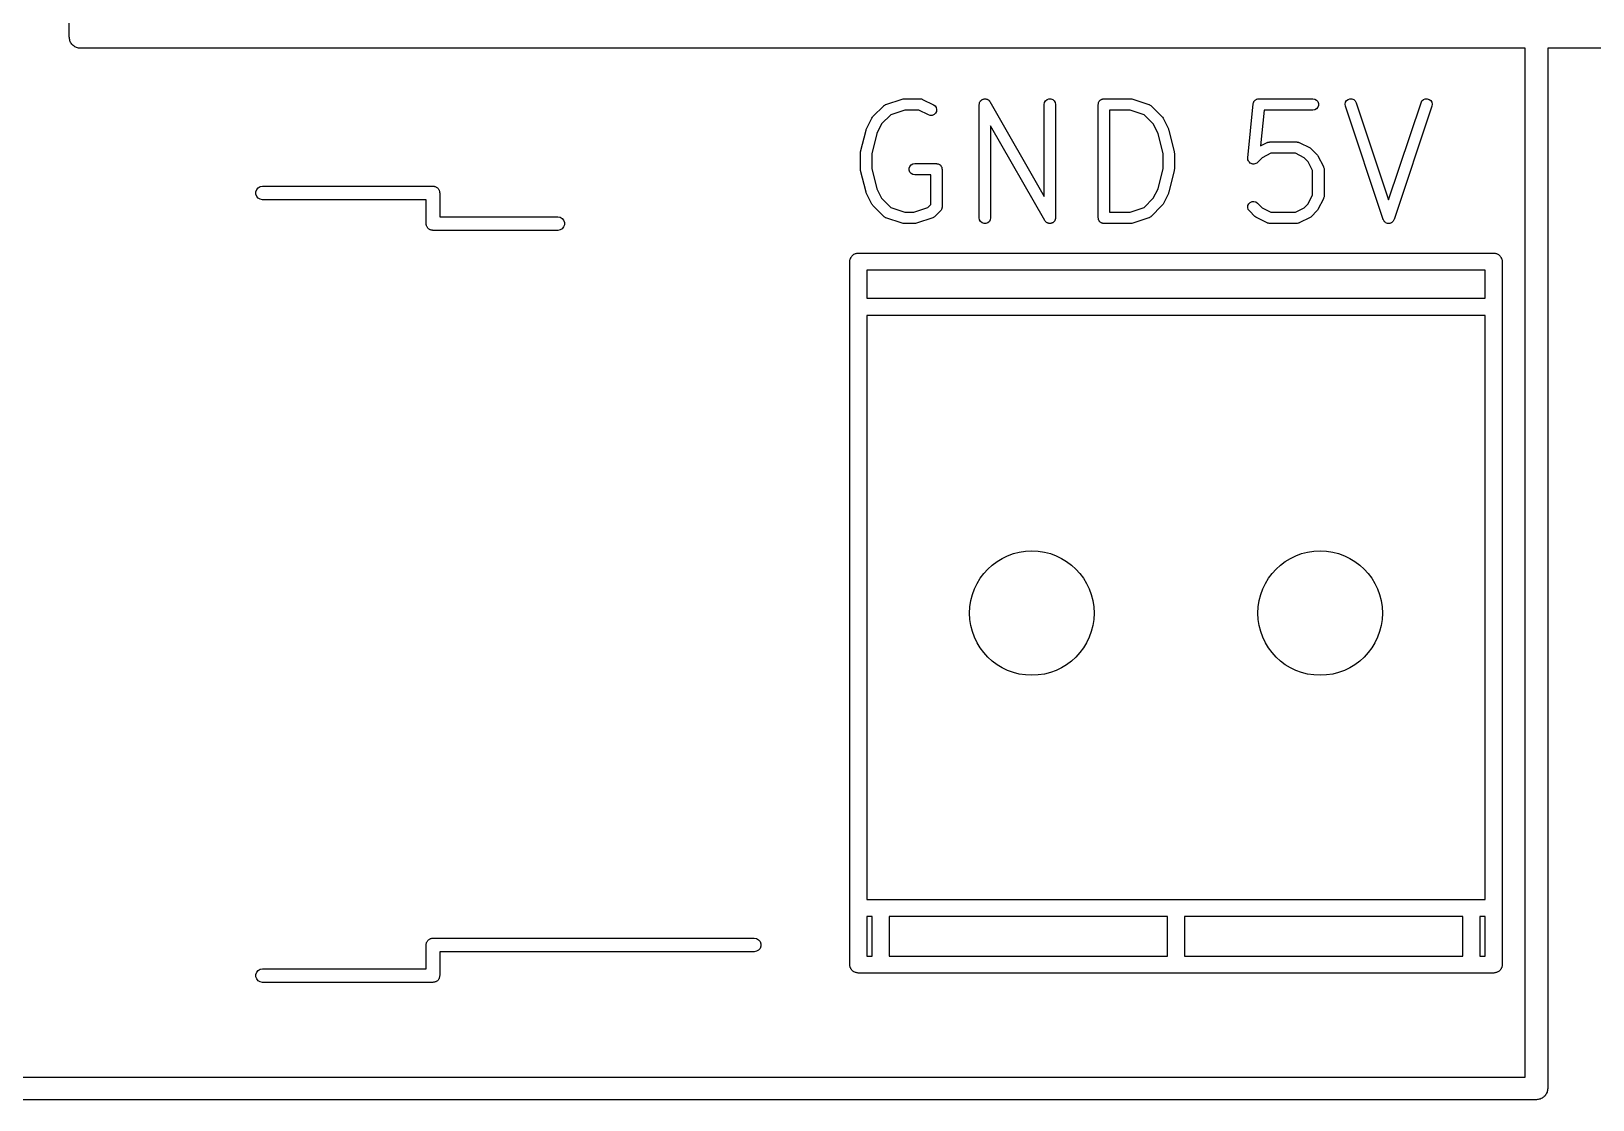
# Model space of a CAD drawing. Extents: x 10 to 287, y -200 to -10.
# Drawn here: x 121.1 to 134.86, y -109.19 to -99.77 of the extents above; entities that cross this region are included whole.
import ezdxf

# ---------------------------------------------------------------- set-up
doc = ezdxf.new("R2010")
doc.units = 0
doc.header["$MEASUREMENT"] = 0
doc.layers.add('BLACK', color=7, linetype='CONTINUOUS')

msp = doc.modelspace()

# ---------------------------------------------------------------- linework, layer by layer
at = {"layer": 'Black'}
for p, q in [((121.439, -99.822), (121.439, -97.89)), ((121.441, -99.8306), (121.439, -99.822)), ((121.441, -99.8394), (121.441, -99.8306)), ((121.444, -99.8476), (121.441, -99.8394)), ((121.445, -99.8562), (121.444, -99.8476)), ((121.449, -99.8638), (121.445, -99.8562)), ((121.452, -99.872), (121.449, -99.8638)), ((121.458, -99.8787), (121.452, -99.872)), ((121.462, -99.8863), (121.458, -99.8787)), ((121.469, -99.8919), (121.462, -99.8863)), ((121.475, -99.8986), (121.469, -99.8919)), ((121.482, -99.903), (121.475, -99.8986)), ((121.489, -99.9086), (121.482, -99.903)), ((121.497, -99.9116), (121.489, -99.9086)), ((121.505, -99.916), (121.497, -99.9116)), ((121.513, -99.9175), (121.505, -99.916)), ((121.522, -99.9205), (121.513, -99.9175)), ((121.53, -99.9205), (121.522, -99.9205)), ((121.539, -99.922), (121.53, -99.9205)), ((134.266, -99.922), (121.539, -99.922)), ((134.266, -108.993), (134.266, -99.922)), ((143.002, -99.922), (134.466, -99.922)), ((134.466, -99.922), (134.466, -109.093)), ((128.521, -100.525), (128.616, -100.43)), ((128.616, -100.43), (128.618, -100.428)), ((128.618, -100.428), (128.62, -100.426)), ((128.62, -100.426), (128.625, -100.423)), ((128.625, -100.423), (128.63, -100.42)), ((128.63, -100.42), (128.633, -100.419)), ((128.633, -100.419), (128.635, -100.418)), ((128.635, -100.418), (128.778, -100.37)), ((128.778, -100.37), (128.786, -100.369)), ((128.786, -100.369), (128.794, -100.367)), ((128.794, -100.367), (128.937, -100.367)), ((128.937, -100.367), (128.94, -100.368)), ((128.94, -100.368), (128.943, -100.368)), ((128.943, -100.368), (128.948, -100.369)), ((128.948, -100.369), (128.954, -100.37)), ((128.954, -100.37), (128.956, -100.372)), ((128.956, -100.372), (128.959, -100.373)), ((128.959, -100.373), (129.054, -100.42)), ((129.054, -100.42), (129.068, -100.431)), ((129.068, -100.431), (129.078, -100.445)), ((129.458, -100.417), (129.459, -100.413)), ((129.458, -101.417), (129.458, -100.417)), ((129.459, -100.408), (129.461, -100.404)), ((129.459, -100.413), (129.459, -100.408)), ((129.461, -100.4), (129.464, -100.396)), ((129.461, -100.404), (129.461, -100.4)), ((129.464, -100.396), (129.465, -100.392)), ((129.465, -100.392), (129.468, -100.389)), ((129.468, -100.389), (129.47, -100.385)), ((129.47, -100.385), (129.473, -100.382)), ((129.473, -100.382), (129.476, -100.379)), ((129.476, -100.379), (129.48, -100.377)), ((129.48, -100.377), (129.483, -100.374)), ((129.483, -100.374), (129.487, -100.373)), ((129.487, -100.373), (129.491, -100.37)), ((129.491, -100.37), (129.496, -100.37)), ((129.496, -100.37), (129.5, -100.368)), ((129.5, -100.368), (129.504, -100.368)), ((129.504, -100.368), (129.509, -100.367)), ((129.509, -100.367), (129.513, -100.368)), ((129.513, -100.368), (129.517, -100.368)), ((129.517, -100.368), (129.521, -100.37)), ((129.521, -100.37), (129.526, -100.37)), ((129.526, -100.37), (129.529, -100.373)), ((129.529, -100.373), (129.533, -100.374)), ((129.533, -100.374), (129.537, -100.377)), ((129.537, -100.377), (129.541, -100.379)), ((129.541, -100.379), (129.543, -100.383)), ((129.543, -100.383), (129.547, -100.385)), ((129.547, -100.385), (129.549, -100.389)), ((129.549, -100.389), (129.552, -100.393)), ((129.552, -100.393), (130.03, -101.229)), ((130.03, -100.417), (130.033, -100.4)), ((130.03, -101.229), (130.03, -100.417)), ((130.033, -100.4), (130.041, -100.385)), ((130.041, -100.385), (130.055, -100.374)), ((130.055, -100.374), (130.071, -100.368)), ((130.071, -100.368), (130.088, -100.368)), ((130.088, -100.368), (130.105, -100.374)), ((130.105, -100.374), (130.118, -100.385)), ((130.118, -100.385), (130.127, -100.4)), ((130.127, -100.4), (130.13, -100.417)), ((130.13, -100.417), (130.13, -101.417)), ((130.506, -100.417), (130.507, -100.413)), ((130.506, -101.417), (130.506, -100.417)), ((130.507, -100.409), (130.508, -100.405)), ((130.507, -100.413), (130.507, -100.409)), ((130.508, -100.405), (130.509, -100.4)), ((130.509, -100.4), (130.511, -100.396)), ((130.511, -100.396), (130.513, -100.392)), ((130.513, -100.392), (130.515, -100.389)), ((130.515, -100.389), (130.518, -100.385)), ((130.518, -100.385), (130.521, -100.382)), ((130.521, -100.382), (130.524, -100.379)), ((130.524, -100.379), (130.528, -100.377)), ((130.528, -100.377), (130.531, -100.374)), ((130.531, -100.374), (130.535, -100.373)), ((130.535, -100.373), (130.539, -100.37)), ((130.539, -100.37), (130.543, -100.37)), ((130.543, -100.37), (130.547, -100.368)), ((130.547, -100.368), (130.552, -100.368)), ((130.552, -100.368), (130.556, -100.367)), ((130.556, -100.367), (130.794, -100.367)), ((130.794, -100.367), (130.802, -100.369)), ((130.802, -100.369), (130.81, -100.37)), ((130.81, -100.37), (130.953, -100.418)), ((130.953, -100.418), (130.955, -100.419)), ((130.955, -100.419), (130.958, -100.42)), ((130.958, -100.42), (130.963, -100.423)), ((130.963, -100.423), (130.968, -100.426)), ((130.968, -100.426), (130.97, -100.428)), ((130.97, -100.428), (130.972, -100.43)), ((130.972, -100.43), (131.067, -100.525)), ((131.824, -100.889), (131.872, -100.412)), ((131.872, -100.409), (131.874, -100.402)), ((131.872, -100.411), (131.872, -100.409)), ((131.872, -100.412), (131.872, -100.411)), ((131.874, -100.402), (131.876, -100.396)), ((131.876, -100.396), (131.877, -100.394)), ((131.877, -100.394), (131.878, -100.392)), ((131.878, -100.392), (131.882, -100.387)), ((131.882, -100.387), (131.886, -100.382)), ((131.886, -100.382), (131.888, -100.381)), ((131.888, -100.381), (131.889, -100.379)), ((131.889, -100.379), (131.895, -100.376)), ((131.895, -100.376), (131.901, -100.372)), ((131.901, -100.372), (131.903, -100.371)), ((131.903, -100.371), (131.904, -100.37)), ((131.904, -100.37), (131.911, -100.369)), ((131.911, -100.369), (131.918, -100.368)), ((131.918, -100.368), (131.919, -100.368)), ((131.919, -100.368), (131.921, -100.367)), ((131.921, -100.367), (132.398, -100.367)), ((132.398, -100.367), (132.415, -100.37)), ((132.415, -100.37), (132.43, -100.379)), ((132.43, -100.379), (132.441, -100.392)), ((132.441, -100.392), (132.447, -100.409)), ((132.447, -100.426), (132.441, -100.442)), ((132.447, -100.409), (132.447, -100.426)), ((132.681, -100.416), (132.684, -100.399)), ((132.683, -100.433), (132.681, -100.416)), ((133.017, -101.433), (132.683, -100.433)), ((132.684, -100.399), (132.693, -100.384)), ((132.693, -100.384), (132.707, -100.373)), ((132.707, -100.373), (132.724, -100.368)), ((132.724, -100.368), (132.741, -100.368)), ((132.741, -100.368), (132.757, -100.375)), ((132.757, -100.375), (132.77, -100.386)), ((132.77, -100.386), (132.778, -100.402)), ((132.778, -100.402), (133.064, -101.259)), ((133.064, -101.259), (133.35, -100.402)), ((133.445, -100.433), (133.112, -101.433)), ((133.35, -100.402), (133.358, -100.386)), ((133.358, -100.386), (133.371, -100.375)), ((133.371, -100.375), (133.387, -100.368)), ((133.387, -100.368), (133.405, -100.368)), ((133.405, -100.368), (133.421, -100.373)), ((133.421, -100.373), (133.435, -100.384)), ((133.435, -100.384), (133.444, -100.399)), ((133.444, -100.399), (133.448, -100.416)), ((133.448, -100.416), (133.445, -100.433)), ((128.464, -100.633), (128.511, -100.538)), ((128.511, -100.538), (128.516, -100.531)), ((128.516, -100.531), (128.521, -100.525)), ((128.678, -100.509), (128.597, -100.59)), ((128.802, -100.467), (128.678, -100.509)), ((128.925, -100.467), (128.802, -100.467)), ((129.01, -100.51), (128.925, -100.467)), ((129.026, -100.515), (129.01, -100.51)), ((129.044, -100.514), (129.026, -100.515)), ((129.06, -100.507), (129.044, -100.514)), ((129.072, -100.495), (129.06, -100.507)), ((129.08, -100.479), (129.072, -100.495)), ((129.078, -100.445), (129.082, -100.462)), ((129.082, -100.462), (129.08, -100.479)), ((130.606, -100.467), (130.606, -101.367)), ((130.786, -100.467), (130.606, -100.467)), ((130.91, -100.509), (130.786, -100.467)), ((130.991, -100.59), (130.91, -100.509)), ((131.067, -100.525), (131.072, -100.531)), ((131.072, -100.531), (131.077, -100.538)), ((131.077, -100.538), (131.124, -100.633)), ((131.967, -100.467), (131.935, -100.783)), ((132.398, -100.467), (131.967, -100.467)), ((132.415, -100.464), (132.398, -100.467)), ((132.43, -100.456), (132.415, -100.464)), ((132.441, -100.442), (132.43, -100.456)), ((128.412, -100.834), (128.46, -100.643)), ((128.46, -100.643), (128.462, -100.638)), ((128.462, -100.638), (128.464, -100.633)), ((128.555, -100.673), (128.511, -100.852)), ((128.597, -100.59), (128.555, -100.673)), ((130.036, -101.442), (129.558, -100.606)), ((129.558, -100.606), (129.558, -101.417)), ((131.033, -100.673), (130.991, -100.59)), ((131.077, -100.852), (131.033, -100.673)), ((131.124, -100.633), (131.126, -100.638)), ((131.126, -100.638), (131.128, -100.643)), ((131.128, -100.643), (131.176, -100.834)), ((128.411, -100.846), (128.412, -100.84)), ((128.412, -100.84), (128.412, -100.834)), ((131.176, -100.834), (131.176, -100.84)), ((131.176, -100.84), (131.177, -100.846)), ((131.935, -100.783), (131.994, -100.754)), ((131.994, -100.754), (131.997, -100.753)), ((131.997, -100.753), (131.999, -100.751)), ((131.999, -100.751), (132.005, -100.75)), ((132.005, -100.75), (132.011, -100.749)), ((132.011, -100.749), (132.014, -100.749)), ((132.014, -100.749), (132.017, -100.748)), ((132.017, -100.748), (132.255, -100.748)), ((132.255, -100.748), (132.258, -100.749)), ((132.258, -100.749), (132.26, -100.749)), ((132.26, -100.749), (132.266, -100.75)), ((132.266, -100.75), (132.272, -100.751)), ((132.272, -100.751), (132.274, -100.753)), ((132.274, -100.753), (132.277, -100.754)), ((132.277, -100.754), (132.372, -100.801)), ((132.372, -100.801), (132.379, -100.806)), ((132.379, -100.806), (132.385, -100.811)), ((132.385, -100.811), (132.433, -100.858)), ((128.411, -100.989), (128.411, -100.846)), ((128.511, -100.852), (128.511, -100.983)), ((128.511, -100.983), (128.555, -101.162)), ((128.84, -100.98), (128.846, -100.964)), ((128.84, -100.997), (128.84, -100.98)), ((128.846, -100.964), (128.857, -100.951)), ((128.857, -100.951), (128.872, -100.942)), ((128.872, -100.942), (128.889, -100.939)), ((128.889, -100.939), (129.08, -100.939)), ((129.08, -100.939), (129.084, -100.94)), ((129.084, -100.94), (129.088, -100.94)), ((129.088, -100.94), (129.093, -100.941)), ((129.093, -100.941), (129.097, -100.942)), ((129.097, -100.942), (129.101, -100.944)), ((129.101, -100.944), (129.105, -100.946)), ((129.105, -100.946), (129.108, -100.948)), ((129.108, -100.948), (129.112, -100.951)), ((129.112, -100.951), (129.115, -100.954)), ((129.115, -100.954), (129.118, -100.957)), ((129.118, -100.957), (129.12, -100.96)), ((129.12, -100.96), (129.123, -100.964)), ((129.123, -100.964), (129.125, -100.968)), ((129.125, -100.968), (129.127, -100.972)), ((129.127, -100.972), (129.127, -100.976)), ((129.127, -100.976), (129.129, -100.98)), ((129.129, -100.98), (129.129, -100.984)), ((131.033, -101.162), (131.077, -100.983)), ((131.077, -100.983), (131.077, -100.852)), ((131.177, -100.846), (131.177, -100.989)), ((131.825, -100.898), (131.824, -100.889)), ((131.824, -100.889), (131.824, -100.889)), ((131.824, -100.889), (131.824, -100.889)), ((131.825, -100.906), (131.825, -100.898)), ((131.825, -100.907), (131.825, -100.906)), ((131.825, -100.906), (131.825, -100.906)), ((131.829, -100.914), (131.825, -100.907)), ((131.832, -100.922), (131.829, -100.914)), ((131.833, -100.922), (131.832, -100.922)), ((131.839, -100.928), (131.833, -100.922)), ((131.833, -100.922), (131.833, -100.922)), ((131.845, -100.934), (131.839, -100.928)), ((131.845, -100.935), (131.845, -100.934)), ((131.845, -100.934), (131.845, -100.934)), ((131.853, -100.938), (131.845, -100.935)), ((131.86, -100.942), (131.853, -100.938)), ((131.861, -100.942), (131.86, -100.942)), ((131.86, -100.942), (131.86, -100.942)), ((131.869, -100.943), (131.861, -100.942)), ((131.877, -100.943), (131.869, -100.943)), ((131.878, -100.943), (131.877, -100.943)), ((131.886, -100.941), (131.878, -100.943)), ((131.878, -100.943), (131.878, -100.943)), ((131.894, -100.939), (131.886, -100.941)), ((131.895, -100.939), (131.894, -100.939)), ((131.902, -100.934), (131.895, -100.939)), ((131.895, -100.939), (131.895, -100.939)), ((131.909, -100.929), (131.902, -100.934)), ((131.951, -100.887), (131.909, -100.929)), ((131.909, -100.929), (131.909, -100.929)), ((131.909, -100.929), (131.909, -100.929)), ((132.028, -100.848), (131.951, -100.887)), ((132.243, -100.848), (132.028, -100.848)), ((132.32, -100.887), (132.243, -100.848)), ((132.356, -100.923), (132.32, -100.887)), ((132.395, -101.001), (132.356, -100.923)), ((132.433, -100.858), (132.437, -100.865)), ((132.437, -100.865), (132.442, -100.871)), ((132.442, -100.871), (132.49, -100.966)), ((132.49, -100.966), (132.491, -100.969)), ((132.491, -100.969), (132.492, -100.972)), ((132.492, -100.972), (132.493, -100.977)), ((132.493, -100.977), (132.495, -100.983)), ((132.495, -100.983), (132.495, -100.986)), ((128.412, -100.995), (128.411, -100.989)), ((128.412, -101.001), (128.412, -100.995)), ((128.46, -101.191), (128.412, -101.001)), ((128.846, -101.014), (128.84, -100.997)), ((128.857, -101.027), (128.846, -101.014)), ((128.872, -101.036), (128.857, -101.027)), ((128.889, -101.039), (128.872, -101.036)), ((129.03, -101.039), (128.889, -101.039)), ((129.03, -101.301), (129.03, -101.039)), ((129.129, -100.984), (129.13, -100.989)), ((129.13, -100.989), (129.13, -101.322)), ((131.176, -101.001), (131.128, -101.191)), ((131.177, -100.989), (131.176, -100.995)), ((131.176, -100.995), (131.176, -101.001)), ((132.395, -101.215), (132.395, -101.001)), ((132.495, -100.986), (132.495, -100.989)), ((132.495, -100.989), (132.495, -101.227)), ((123.085, -101.188), (123.092, -101.168)), ((123.085, -101.208), (123.085, -101.188)), ((123.092, -101.228), (123.085, -101.208)), ((123.092, -101.168), (123.105, -101.152)), ((123.105, -101.244), (123.092, -101.228)), ((123.105, -101.152), (123.123, -101.142)), ((123.123, -101.254), (123.105, -101.244)), ((123.123, -101.142), (123.144, -101.138)), ((123.144, -101.258), (123.123, -101.254)), ((123.144, -101.138), (124.644, -101.138)), ((124.584, -101.258), (123.144, -101.258)), ((124.584, -101.468), (124.584, -101.258)), ((124.644, -101.138), (124.649, -101.139)), ((124.649, -101.139), (124.654, -101.139)), ((124.654, -101.139), (124.659, -101.141)), ((124.659, -101.141), (124.665, -101.142)), ((124.665, -101.142), (124.669, -101.144)), ((124.669, -101.144), (124.674, -101.146)), ((124.674, -101.146), (124.678, -101.149)), ((124.678, -101.149), (124.683, -101.152)), ((124.683, -101.152), (124.686, -101.156)), ((124.686, -101.156), (124.69, -101.159)), ((124.69, -101.159), (124.693, -101.164)), ((124.693, -101.164), (124.696, -101.168)), ((124.696, -101.168), (124.698, -101.173)), ((124.698, -101.173), (124.7, -101.177)), ((124.7, -101.177), (124.701, -101.183)), ((124.701, -101.183), (124.703, -101.188)), ((124.703, -101.188), (124.703, -101.193)), ((124.703, -101.193), (124.704, -101.198)), ((124.704, -101.198), (124.704, -101.408)), ((128.462, -101.196), (128.46, -101.191)), ((128.464, -101.202), (128.462, -101.196)), ((128.511, -101.297), (128.464, -101.202)), ((128.555, -101.162), (128.597, -101.245)), ((128.597, -101.245), (128.678, -101.326)), ((130.91, -101.326), (130.991, -101.245)), ((130.991, -101.245), (131.033, -101.162)), ((131.124, -101.202), (131.077, -101.297)), ((131.126, -101.196), (131.124, -101.202)), ((131.128, -101.191), (131.126, -101.196)), ((132.356, -101.293), (132.395, -101.215)), ((132.49, -101.249), (132.442, -101.345)), ((132.491, -101.247), (132.49, -101.249)), ((132.492, -101.244), (132.491, -101.247)), ((132.493, -101.238), (132.492, -101.244)), ((132.495, -101.233), (132.493, -101.238)), ((132.495, -101.227), (132.495, -101.23)), ((132.495, -101.23), (132.495, -101.233)), ((128.516, -101.303), (128.511, -101.297)), ((128.521, -101.31), (128.516, -101.303)), ((128.616, -101.405), (128.521, -101.31)), ((128.678, -101.326), (128.802, -101.367)), ((128.802, -101.367), (128.881, -101.367)), ((128.881, -101.367), (129.005, -101.326)), ((129.005, -101.326), (129.03, -101.301)), ((129.115, -101.357), (129.067, -101.405)), ((129.116, -101.356), (129.115, -101.357)), ((129.118, -101.354), (129.116, -101.356)), ((129.121, -101.349), (129.118, -101.354)), ((129.125, -101.343), (129.121, -101.349)), ((129.126, -101.341), (129.125, -101.343)), ((129.127, -101.339), (129.126, -101.341)), ((129.128, -101.333), (129.127, -101.339)), ((129.13, -101.327), (129.128, -101.333)), ((129.13, -101.322), (129.129, -101.324)), ((129.129, -101.324), (129.13, -101.327)), ((130.606, -101.367), (130.786, -101.367)), ((130.786, -101.367), (130.91, -101.326)), ((131.067, -101.31), (130.972, -101.405)), ((131.072, -101.303), (131.067, -101.31)), ((131.077, -101.297), (131.072, -101.303)), ((131.824, -101.327), (131.825, -101.309)), ((131.828, -101.343), (131.824, -101.327)), ((131.825, -101.309), (131.833, -101.293)), ((131.838, -101.357), (131.828, -101.343)), ((131.833, -101.293), (131.845, -101.281)), ((131.886, -101.405), (131.838, -101.357)), ((131.845, -101.281), (131.861, -101.274)), ((131.861, -101.274), (131.878, -101.272)), ((131.878, -101.272), (131.895, -101.277)), ((131.895, -101.277), (131.909, -101.287)), ((131.909, -101.287), (131.951, -101.329)), ((131.951, -101.329), (132.028, -101.367)), ((132.028, -101.367), (132.243, -101.367)), ((132.243, -101.367), (132.32, -101.329)), ((132.32, -101.329), (132.356, -101.293)), ((132.433, -101.357), (132.385, -101.405)), ((132.437, -101.351), (132.433, -101.357)), ((132.442, -101.345), (132.437, -101.351)), ((124.585, -101.473), (124.584, -101.468)), ((124.585, -101.478), (124.585, -101.473)), ((124.587, -101.483), (124.585, -101.478)), ((124.588, -101.489), (124.587, -101.483)), ((124.59, -101.493), (124.588, -101.489)), ((124.592, -101.498), (124.59, -101.493)), ((124.595, -101.502), (124.592, -101.498)), ((124.598, -101.507), (124.595, -101.502)), ((124.602, -101.51), (124.598, -101.507)), ((124.605, -101.514), (124.602, -101.51)), ((124.61, -101.517), (124.605, -101.514)), ((124.614, -101.52), (124.61, -101.517)), ((124.619, -101.522), (124.614, -101.52)), ((124.623, -101.524), (124.619, -101.522)), ((124.629, -101.525), (124.623, -101.524)), ((124.634, -101.527), (124.629, -101.525)), ((124.639, -101.527), (124.634, -101.527)), ((124.644, -101.528), (124.639, -101.527)), ((125.744, -101.528), (124.644, -101.528)), ((124.704, -101.408), (125.744, -101.408)), ((125.744, -101.408), (125.765, -101.412)), ((125.765, -101.524), (125.744, -101.528)), ((125.765, -101.412), (125.783, -101.422)), ((125.783, -101.514), (125.765, -101.524)), ((125.783, -101.422), (125.796, -101.438)), ((125.796, -101.498), (125.783, -101.514)), ((125.796, -101.438), (125.803, -101.458)), ((125.803, -101.478), (125.796, -101.498)), ((125.803, -101.458), (125.803, -101.478)), ((128.618, -101.407), (128.616, -101.405)), ((128.62, -101.409), (128.618, -101.407)), ((128.625, -101.412), (128.62, -101.409)), ((128.63, -101.415), (128.625, -101.412)), ((128.633, -101.416), (128.63, -101.415)), ((128.635, -101.417), (128.633, -101.416)), ((128.778, -101.465), (128.635, -101.417)), ((128.786, -101.466), (128.778, -101.465)), ((128.794, -101.467), (128.786, -101.466)), ((128.889, -101.467), (128.794, -101.467)), ((128.897, -101.466), (128.889, -101.467)), ((128.905, -101.465), (128.897, -101.466)), ((129.048, -101.417), (128.905, -101.465)), ((129.05, -101.416), (129.048, -101.417)), ((129.053, -101.415), (129.05, -101.416)), ((129.058, -101.412), (129.053, -101.415)), ((129.063, -101.409), (129.058, -101.412)), ((129.065, -101.407), (129.063, -101.409)), ((129.067, -101.405), (129.065, -101.407)), ((129.461, -101.434), (129.458, -101.417)), ((129.47, -101.45), (129.461, -101.434)), ((129.483, -101.461), (129.47, -101.45)), ((129.5, -101.467), (129.483, -101.461)), ((129.517, -101.467), (129.5, -101.467)), ((129.533, -101.461), (129.517, -101.467)), ((129.547, -101.45), (129.533, -101.461)), ((129.555, -101.434), (129.547, -101.45)), ((129.558, -101.417), (129.555, -101.434)), ((130.039, -101.446), (130.036, -101.442)), ((130.041, -101.45), (130.039, -101.446)), ((130.045, -101.452), (130.041, -101.45)), ((130.047, -101.456), (130.045, -101.452)), ((130.051, -101.458), (130.047, -101.456)), ((130.055, -101.461), (130.051, -101.458)), ((130.059, -101.462), (130.055, -101.461)), ((130.062, -101.464), (130.059, -101.462)), ((130.067, -101.465), (130.062, -101.464)), ((130.071, -101.467), (130.067, -101.465)), ((130.075, -101.467), (130.071, -101.467)), ((130.079, -101.467), (130.075, -101.467)), ((130.084, -101.467), (130.079, -101.467)), ((130.088, -101.467), (130.084, -101.467)), ((130.092, -101.465), (130.088, -101.467)), ((130.097, -101.464), (130.092, -101.465)), ((130.1, -101.462), (130.097, -101.464)), ((130.105, -101.461), (130.1, -101.462)), ((130.108, -101.458), (130.105, -101.461)), ((130.112, -101.456), (130.108, -101.458)), ((130.115, -101.452), (130.112, -101.456)), ((130.118, -101.45), (130.115, -101.452)), ((130.12, -101.446), (130.118, -101.45)), ((130.123, -101.443), (130.12, -101.446)), ((130.124, -101.438), (130.123, -101.443)), ((130.127, -101.434), (130.124, -101.438)), ((130.129, -101.426), (130.127, -101.43)), ((130.127, -101.43), (130.127, -101.434)), ((130.13, -101.417), (130.129, -101.422)), ((130.129, -101.422), (130.129, -101.426)), ((130.507, -101.422), (130.506, -101.417)), ((130.507, -101.426), (130.507, -101.422)), ((130.508, -101.43), (130.507, -101.426)), ((130.509, -101.434), (130.508, -101.43)), ((130.511, -101.438), (130.509, -101.434)), ((130.513, -101.442), (130.511, -101.438)), ((130.515, -101.446), (130.513, -101.442)), ((130.518, -101.45), (130.515, -101.446)), ((130.521, -101.452), (130.518, -101.45)), ((130.524, -101.456), (130.521, -101.452)), ((130.528, -101.458), (130.524, -101.456)), ((130.531, -101.461), (130.528, -101.458)), ((130.535, -101.462), (130.531, -101.461)), ((130.539, -101.464), (130.535, -101.462)), ((130.543, -101.465), (130.539, -101.464)), ((130.547, -101.467), (130.543, -101.465)), ((130.552, -101.467), (130.547, -101.467)), ((130.556, -101.467), (130.552, -101.467)), ((130.794, -101.467), (130.556, -101.467)), ((130.802, -101.466), (130.794, -101.467)), ((130.81, -101.465), (130.802, -101.466)), ((130.953, -101.417), (130.81, -101.465)), ((130.955, -101.416), (130.953, -101.417)), ((130.958, -101.415), (130.955, -101.416)), ((130.963, -101.412), (130.958, -101.415)), ((130.968, -101.409), (130.963, -101.412)), ((130.97, -101.407), (130.968, -101.409)), ((130.972, -101.405), (130.97, -101.407)), ((131.893, -101.41), (131.886, -101.405)), ((131.899, -101.414), (131.893, -101.41)), ((131.994, -101.462), (131.899, -101.414)), ((131.997, -101.463), (131.994, -101.462)), ((131.999, -101.464), (131.997, -101.463)), ((132.005, -101.465), (131.999, -101.464)), ((132.011, -101.467), (132.005, -101.465)), ((132.014, -101.467), (132.011, -101.467)), ((132.017, -101.467), (132.014, -101.467)), ((132.255, -101.467), (132.017, -101.467)), ((132.258, -101.467), (132.255, -101.467)), ((132.26, -101.467), (132.258, -101.467)), ((132.266, -101.465), (132.26, -101.467)), ((132.272, -101.464), (132.266, -101.465)), ((132.274, -101.463), (132.272, -101.464)), ((132.277, -101.462), (132.274, -101.463)), ((132.372, -101.414), (132.277, -101.462)), ((132.379, -101.41), (132.372, -101.414)), ((132.385, -101.405), (132.379, -101.41)), ((133.017, -101.434), (133.017, -101.433)), ((133.018, -101.436), (133.017, -101.434)), ((133.022, -101.442), (133.018, -101.436)), ((133.025, -101.448), (133.022, -101.442)), ((133.026, -101.449), (133.025, -101.448)), ((133.027, -101.451), (133.026, -101.449)), ((133.033, -101.455), (133.027, -101.451)), ((133.038, -101.46), (133.033, -101.455)), ((133.039, -101.46), (133.038, -101.46)), ((133.04, -101.461), (133.039, -101.46)), ((133.047, -101.464), (133.04, -101.461)), ((133.054, -101.466), (133.047, -101.464)), ((133.056, -101.466), (133.054, -101.466)), ((133.057, -101.467), (133.056, -101.466)), ((133.064, -101.467), (133.057, -101.467)), ((133.072, -101.467), (133.064, -101.467)), ((133.073, -101.466), (133.072, -101.467)), ((133.074, -101.466), (133.073, -101.466)), ((133.081, -101.464), (133.074, -101.466)), ((133.088, -101.461), (133.081, -101.464)), ((133.089, -101.46), (133.088, -101.461)), ((133.09, -101.46), (133.089, -101.46)), ((133.096, -101.455), (133.09, -101.46)), ((133.102, -101.451), (133.096, -101.455)), ((133.103, -101.448), (133.102, -101.449)), ((133.102, -101.449), (133.102, -101.451)), ((133.107, -101.442), (133.103, -101.448)), ((133.111, -101.436), (133.107, -101.442)), ((133.112, -101.433), (133.111, -101.434)), ((133.111, -101.434), (133.111, -101.436)), ((128.317, -101.803), (128.318, -101.797)), ((128.317, -108.001), (128.317, -101.803)), ((128.318, -101.79), (128.32, -101.784)), ((128.318, -101.797), (128.318, -101.79)), ((128.32, -101.784), (128.321, -101.778)), ((128.321, -101.778), (128.325, -101.772)), ((128.325, -101.772), (128.327, -101.766)), ((128.327, -101.766), (128.331, -101.761)), ((128.331, -101.761), (128.334, -101.755)), ((128.334, -101.755), (128.339, -101.751)), ((128.339, -101.751), (128.344, -101.746)), ((128.344, -101.746), (128.349, -101.742)), ((128.349, -101.742), (128.354, -101.738)), ((128.354, -101.738), (128.361, -101.736)), ((128.361, -101.736), (128.366, -101.733)), ((128.366, -101.733), (128.373, -101.732)), ((128.373, -101.732), (128.379, -101.729)), ((128.379, -101.729), (128.385, -101.729)), ((128.385, -101.729), (128.392, -101.728)), ((128.392, -101.728), (133.99, -101.728)), ((133.99, -101.728), (133.997, -101.729)), ((133.997, -101.729), (134.003, -101.729)), ((134.003, -101.729), (134.009, -101.732)), ((134.009, -101.732), (134.016, -101.733)), ((134.016, -101.733), (134.021, -101.736)), ((134.021, -101.736), (134.028, -101.738)), ((134.028, -101.738), (134.033, -101.742)), ((134.033, -101.742), (134.038, -101.746)), ((134.038, -101.746), (134.043, -101.751)), ((134.043, -101.751), (134.048, -101.755)), ((134.048, -101.755), (134.051, -101.761)), ((134.051, -101.761), (134.055, -101.766)), ((134.055, -101.766), (134.057, -101.772)), ((134.057, -101.772), (134.061, -101.778)), ((134.061, -101.778), (134.062, -101.784)), ((134.062, -101.784), (134.064, -101.79)), ((134.064, -101.79), (134.064, -101.797)), ((134.064, -101.797), (134.065, -101.803)), ((134.065, -101.803), (134.065, -108.001)), ((128.467, -101.878), (128.467, -102.127)), ((133.915, -101.878), (128.467, -101.878)), ((133.915, -102.127), (133.915, -101.878)), ((128.467, -102.127), (133.915, -102.127)), ((128.467, -102.277), (128.467, -107.428)), ((133.915, -102.277), (128.467, -102.277)), ((133.915, -107.428), (133.915, -102.277)), ((128.467, -107.428), (133.915, -107.428)), ((128.467, -107.578), (128.467, -107.926)), ((128.515, -107.578), (128.467, -107.578)), ((128.515, -107.926), (128.515, -107.578)), ((128.665, -107.578), (128.665, -107.926)), ((131.116, -107.578), (128.665, -107.578)), ((131.116, -107.926), (131.116, -107.578)), ((131.266, -107.578), (131.266, -107.926)), ((133.717, -107.578), (131.266, -107.578)), ((133.717, -107.926), (133.717, -107.578)), ((133.867, -107.578), (133.867, -107.926)), ((133.915, -107.578), (133.867, -107.578)), ((133.915, -107.926), (133.915, -107.578)), ((124.584, -107.828), (124.585, -107.823)), ((124.584, -108.038), (124.584, -107.828)), ((124.585, -107.818), (124.587, -107.813)), ((124.585, -107.823), (124.585, -107.818)), ((124.587, -107.813), (124.588, -107.807)), ((124.588, -107.807), (124.59, -107.803)), ((124.59, -107.803), (124.592, -107.798)), ((124.592, -107.798), (124.595, -107.794)), ((124.595, -107.794), (124.598, -107.789)), ((124.598, -107.789), (124.602, -107.786)), ((124.602, -107.786), (124.605, -107.782)), ((124.605, -107.782), (124.61, -107.779)), ((124.61, -107.779), (124.614, -107.776)), ((124.614, -107.776), (124.619, -107.774)), ((124.619, -107.774), (124.623, -107.772)), ((124.623, -107.772), (124.629, -107.771)), ((124.629, -107.771), (124.634, -107.769)), ((124.634, -107.769), (124.639, -107.769)), ((124.639, -107.769), (124.644, -107.768)), ((124.644, -107.768), (127.474, -107.768)), ((127.474, -107.768), (127.495, -107.772)), ((127.495, -107.772), (127.513, -107.782)), ((127.513, -107.782), (127.526, -107.798)), ((127.526, -107.858), (127.513, -107.874)), ((127.526, -107.798), (127.533, -107.818)), ((127.533, -107.838), (127.526, -107.858)), ((127.533, -107.818), (127.533, -107.838)), ((127.474, -107.888), (124.704, -107.888)), ((124.704, -107.888), (124.704, -108.098)), ((127.495, -107.884), (127.474, -107.888)), ((127.513, -107.874), (127.495, -107.884)), ((128.467, -107.926), (128.515, -107.926)), ((128.665, -107.926), (131.116, -107.926)), ((131.266, -107.926), (133.717, -107.926)), ((133.867, -107.926), (133.915, -107.926)), ((123.085, -108.088), (123.092, -108.068)), ((123.085, -108.108), (123.085, -108.088)), ((123.092, -108.128), (123.085, -108.108)), ((123.092, -108.068), (123.105, -108.052)), ((123.105, -108.144), (123.092, -108.128)), ((123.105, -108.052), (123.123, -108.042)), ((123.123, -108.042), (123.144, -108.038)), ((123.144, -108.038), (124.584, -108.038)), ((124.69, -108.137), (124.686, -108.14)), ((124.693, -108.132), (124.69, -108.137)), ((124.696, -108.128), (124.693, -108.132)), ((124.698, -108.123), (124.696, -108.128)), ((124.7, -108.119), (124.698, -108.123)), ((124.701, -108.113), (124.7, -108.119)), ((124.703, -108.108), (124.701, -108.113)), ((124.704, -108.098), (124.703, -108.103)), ((124.703, -108.103), (124.703, -108.108)), ((128.318, -108.007), (128.317, -108.001)), ((128.318, -108.014), (128.318, -108.007)), ((128.32, -108.02), (128.318, -108.014)), ((128.321, -108.026), (128.32, -108.02)), ((128.325, -108.032), (128.321, -108.026)), ((128.327, -108.038), (128.325, -108.032)), ((128.331, -108.043), (128.327, -108.038)), ((128.334, -108.049), (128.331, -108.043)), ((128.339, -108.053), (128.334, -108.049)), ((128.344, -108.058), (128.339, -108.053)), ((128.349, -108.062), (128.344, -108.058)), ((128.354, -108.066), (128.349, -108.062)), ((128.361, -108.068), (128.354, -108.066)), ((128.366, -108.071), (128.361, -108.068)), ((128.373, -108.072), (128.366, -108.071)), ((128.379, -108.075), (128.373, -108.072)), ((128.385, -108.075), (128.379, -108.075)), ((128.392, -108.076), (128.385, -108.075)), ((133.99, -108.076), (128.392, -108.076)), ((133.997, -108.075), (133.99, -108.076)), ((134.003, -108.075), (133.997, -108.075)), ((134.009, -108.072), (134.003, -108.075)), ((134.016, -108.071), (134.009, -108.072)), ((134.021, -108.068), (134.016, -108.071)), ((134.028, -108.066), (134.021, -108.068)), ((134.033, -108.062), (134.028, -108.066)), ((134.038, -108.058), (134.033, -108.062)), ((134.043, -108.053), (134.038, -108.058)), ((134.048, -108.049), (134.043, -108.053)), ((134.051, -108.043), (134.048, -108.049)), ((134.055, -108.038), (134.051, -108.043)), ((134.057, -108.032), (134.055, -108.038)), ((134.061, -108.026), (134.057, -108.032)), ((134.062, -108.02), (134.061, -108.026)), ((134.064, -108.014), (134.062, -108.02)), ((134.065, -108.001), (134.064, -108.007)), ((134.064, -108.007), (134.064, -108.014)), ((123.123, -108.154), (123.105, -108.144)), ((123.144, -108.158), (123.123, -108.154)), ((124.644, -108.158), (123.144, -108.158)), ((124.649, -108.157), (124.644, -108.158)), ((124.654, -108.157), (124.649, -108.157)), ((124.659, -108.155), (124.654, -108.157)), ((124.665, -108.154), (124.659, -108.155)), ((124.669, -108.152), (124.665, -108.154)), ((124.674, -108.15), (124.669, -108.152)), ((124.678, -108.147), (124.674, -108.15)), ((124.683, -108.144), (124.678, -108.147)), ((124.686, -108.14), (124.683, -108.144)), ((112.649, -108.993), (134.266, -108.993)), ((134.466, -109.093), (134.464, -109.102)), ((134.366, -109.193), (112.141, -109.193)), ((134.375, -109.191), (134.366, -109.193)), ((134.383, -109.191), (134.375, -109.191)), ((134.392, -109.188), (134.383, -109.191)), ((134.4, -109.187), (134.392, -109.188)), ((134.408, -109.183), (134.4, -109.187)), ((134.416, -109.18), (134.408, -109.183)), ((134.423, -109.174), (134.416, -109.18)), ((134.43, -109.17), (134.423, -109.174)), ((134.436, -109.163), (134.43, -109.17)), ((134.443, -109.157), (134.436, -109.163)), ((134.447, -109.15), (134.443, -109.157)), ((134.453, -109.143), (134.447, -109.15)), ((134.456, -109.135), (134.453, -109.143)), ((134.46, -109.127), (134.456, -109.135)), ((134.461, -109.119), (134.46, -109.127)), ((134.464, -109.11), (134.461, -109.119)), ((134.464, -109.102), (134.464, -109.11))]:
    msp.add_line(p, q, dxfattribs=at)
for centre in [(129.921, -104.902), (132.461, -104.902)]:
    msp.add_circle(centre, 0.5486, dxfattribs=at)

doc.saveas('drawing.dxf')
